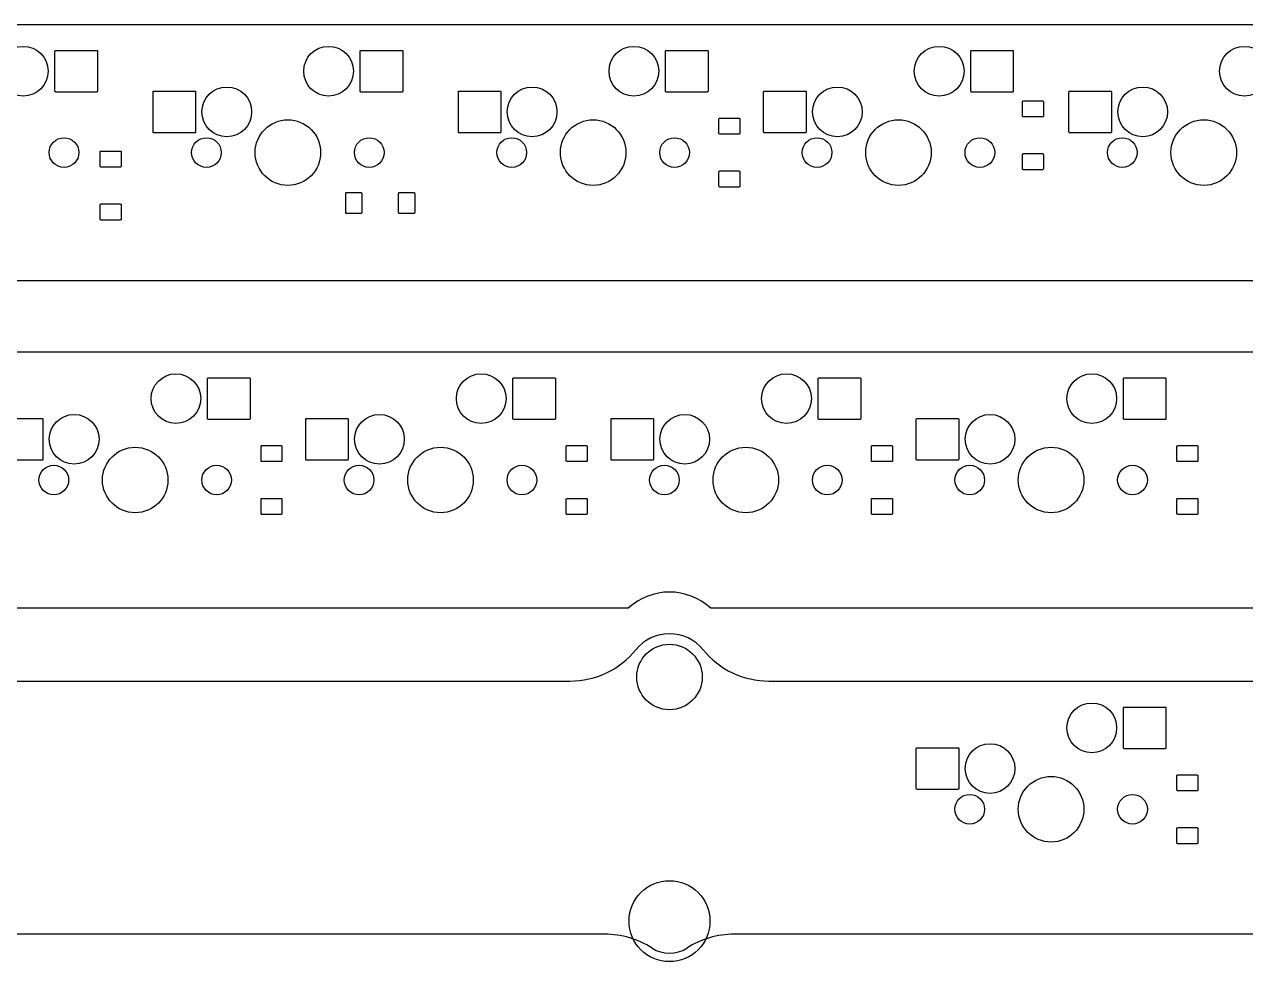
# Model space of a CAD drawing. Extents: x -27 to 356, y -111 to 35.
# Drawn here: x 150.2 to 226.4, y -110.7 to -52.2 of the extents above; entities that cross this region are included whole.
import ezdxf

# ---------------------------------------------------------------- set-up
doc = ezdxf.new("R2010")
doc.units = 0
doc.layers.add('BLACK', color=7, linetype='CONTINUOUS')

msp = doc.modelspace()

# ---------------------------------------------------------------- linework, layer by layer
at = {"layer": 'BLACK', "linetype": 'CONTINUOUS'}
for p, q in [((-21.025, -52.1983), (238.81, -52.1983)), ((-21.025, -52.1983), (238.81, -52.1983)), ((152.153, -53.8683), (152.157, -53.8488)), ((152.153, -56.3683), (152.153, -53.8683)), ((152.157, -53.8488), (152.168, -53.8322)), ((152.168, -53.8322), (152.185, -53.8212)), ((152.185, -53.8212), (152.204, -53.8173)), ((152.204, -53.8173), (154.754, -53.8173)), ((154.754, -53.8173), (154.774, -53.8212)), ((154.774, -53.8212), (154.791, -53.8322)), ((154.791, -53.8322), (154.802, -53.8488)), ((154.802, -53.8488), (154.805, -53.8683)), ((154.805, -53.8683), (154.805, -56.3683)), ((171.203, -53.8683), (171.207, -53.8488)), ((171.203, -56.3683), (171.203, -53.8683)), ((171.207, -53.8488), (171.218, -53.8322)), ((171.218, -53.8322), (171.235, -53.8212)), ((171.235, -53.8212), (171.254, -53.8173)), ((171.254, -53.8173), (173.804, -53.8173)), ((173.804, -53.8173), (173.824, -53.8212)), ((173.824, -53.8212), (173.841, -53.8322)), ((173.841, -53.8322), (173.852, -53.8488)), ((173.852, -53.8488), (173.855, -53.8683)), ((173.855, -53.8683), (173.855, -56.3683)), ((190.254, -53.8683), (190.257, -53.8488)), ((190.254, -56.3683), (190.254, -53.8683)), ((190.257, -53.8488), (190.268, -53.8322)), ((190.268, -53.8322), (190.285, -53.8212)), ((190.285, -53.8212), (190.304, -53.8173)), ((190.304, -53.8173), (192.855, -53.8173)), ((192.855, -53.8173), (192.874, -53.8212)), ((192.874, -53.8212), (192.891, -53.8322)), ((192.891, -53.8322), (192.902, -53.8488)), ((192.902, -53.8488), (192.905, -53.8683)), ((192.905, -53.8683), (192.905, -56.3683)), ((209.303, -53.8683), (209.307, -53.8488)), ((209.303, -56.3683), (209.303, -53.8683)), ((209.307, -53.8488), (209.318, -53.8322)), ((209.318, -53.8322), (209.335, -53.8212)), ((209.335, -53.8212), (209.355, -53.8173)), ((209.355, -53.8173), (211.904, -53.8173)), ((211.904, -53.8173), (211.924, -53.8212)), ((211.924, -53.8212), (211.941, -53.8322)), ((211.941, -53.8322), (211.952, -53.8488)), ((211.952, -53.8488), (211.956, -53.8683)), ((211.956, -53.8683), (211.956, -56.3683)), ((152.157, -56.3878), (152.153, -56.3683)), ((152.168, -56.4044), (152.157, -56.3878)), ((154.802, -56.3878), (154.791, -56.4044)), ((154.805, -56.3683), (154.802, -56.3878)), ((158.28, -56.3888), (158.291, -56.3722)), ((158.291, -56.3722), (158.308, -56.3612)), ((158.308, -56.3612), (158.327, -56.3573)), ((158.327, -56.3573), (160.877, -56.3573)), ((160.877, -56.3573), (160.897, -56.3612)), ((160.897, -56.3612), (160.914, -56.3722)), ((160.914, -56.3722), (160.925, -56.3888)), ((171.207, -56.3878), (171.203, -56.3683)), ((171.218, -56.4044), (171.207, -56.3878)), ((173.852, -56.3878), (173.841, -56.4044)), ((173.855, -56.3683), (173.852, -56.3878)), ((177.33, -56.3888), (177.341, -56.3722)), ((177.341, -56.3722), (177.358, -56.3612)), ((177.358, -56.3612), (177.377, -56.3573)), ((177.377, -56.3573), (179.927, -56.3573)), ((179.927, -56.3573), (179.947, -56.3612)), ((179.947, -56.3612), (179.964, -56.3722)), ((179.964, -56.3722), (179.975, -56.3888)), ((190.257, -56.3878), (190.254, -56.3683)), ((190.268, -56.4044), (190.257, -56.3878)), ((192.902, -56.3878), (192.891, -56.4044)), ((192.905, -56.3683), (192.902, -56.3878)), ((196.38, -56.3888), (196.391, -56.3722)), ((196.391, -56.3722), (196.408, -56.3612)), ((196.408, -56.3612), (196.427, -56.3573)), ((196.427, -56.3573), (198.977, -56.3573)), ((198.977, -56.3573), (198.997, -56.3612)), ((198.997, -56.3612), (199.014, -56.3722)), ((199.014, -56.3722), (199.025, -56.3888)), ((209.307, -56.3878), (209.303, -56.3683)), ((209.318, -56.4044), (209.307, -56.3878)), ((211.952, -56.3878), (211.941, -56.4044)), ((211.956, -56.3683), (211.952, -56.3878)), ((215.43, -56.3888), (215.441, -56.3722)), ((215.441, -56.3722), (215.458, -56.3612)), ((215.458, -56.3612), (215.477, -56.3573)), ((215.477, -56.3573), (218.028, -56.3573)), ((218.028, -56.3573), (218.047, -56.3612)), ((218.047, -56.3612), (218.064, -56.3722)), ((218.064, -56.3722), (218.075, -56.3888)), ((152.185, -56.4154), (152.168, -56.4044)), ((152.204, -56.4193), (152.185, -56.4154)), ((154.754, -56.4193), (152.204, -56.4193)), ((154.774, -56.4154), (154.754, -56.4193)), ((154.791, -56.4044), (154.774, -56.4154)), ((158.276, -56.4083), (158.28, -56.3888)), ((158.276, -58.9083), (158.276, -56.4083)), ((160.925, -56.3888), (160.928, -56.4083)), ((160.928, -56.4083), (160.928, -58.9083)), ((171.235, -56.4154), (171.218, -56.4044)), ((171.254, -56.4193), (171.235, -56.4154)), ((173.804, -56.4193), (171.254, -56.4193)), ((173.824, -56.4154), (173.804, -56.4193)), ((173.841, -56.4044), (173.824, -56.4154)), ((177.326, -56.4083), (177.33, -56.3888)), ((177.326, -58.9083), (177.326, -56.4083)), ((179.975, -56.3888), (179.978, -56.4083)), ((179.978, -56.4083), (179.978, -58.9083)), ((190.285, -56.4154), (190.268, -56.4044)), ((190.304, -56.4193), (190.285, -56.4154)), ((192.855, -56.4193), (190.304, -56.4193)), ((192.874, -56.4154), (192.855, -56.4193)), ((192.891, -56.4044), (192.874, -56.4154)), ((196.376, -56.4083), (196.38, -56.3888)), ((196.376, -58.9083), (196.376, -56.4083)), ((199.025, -56.3888), (199.028, -56.4083)), ((199.028, -56.4083), (199.028, -58.9083)), ((209.335, -56.4154), (209.318, -56.4044)), ((209.355, -56.4193), (209.335, -56.4154)), ((211.904, -56.4193), (209.355, -56.4193)), ((211.924, -56.4154), (211.904, -56.4193)), ((211.941, -56.4044), (211.924, -56.4154)), ((212.529, -57.0158), (212.533, -56.9963)), ((212.529, -57.9158), (212.529, -57.0158)), ((212.533, -56.9963), (212.544, -56.9797)), ((212.544, -56.9797), (212.56, -56.9687)), ((212.56, -56.9687), (212.58, -56.9648)), ((212.58, -56.9648), (213.78, -56.9648)), ((213.78, -56.9648), (213.8, -56.9687)), ((213.8, -56.9687), (213.816, -56.9797)), ((213.816, -56.9797), (213.827, -56.9963)), ((213.827, -56.9963), (213.831, -57.0158)), ((213.831, -57.0158), (213.831, -57.9158)), ((215.427, -56.4083), (215.43, -56.3888)), ((215.427, -58.9083), (215.427, -56.4083)), ((218.075, -56.3888), (218.078, -56.4083)), ((218.078, -56.4083), (218.078, -58.9083)), ((193.587, -58.0983), (193.59, -58.0788)), ((193.587, -58.9983), (193.587, -58.0983)), ((193.59, -58.0788), (193.601, -58.0622)), ((193.601, -58.0622), (193.618, -58.0512)), ((193.618, -58.0512), (193.637, -58.0473)), ((193.637, -58.0473), (194.837, -58.0473)), ((194.837, -58.0473), (194.857, -58.0512)), ((194.857, -58.0512), (194.874, -58.0622)), ((194.874, -58.0622), (194.885, -58.0788)), ((194.885, -58.0788), (194.888, -58.0983)), ((194.888, -58.0983), (194.888, -58.9983)), ((212.533, -57.9353), (212.529, -57.9158)), ((212.544, -57.9519), (212.533, -57.9353)), ((212.56, -57.9629), (212.544, -57.9519)), ((212.58, -57.9668), (212.56, -57.9629)), ((213.78, -57.9668), (212.58, -57.9668)), ((213.8, -57.9629), (213.78, -57.9668)), ((213.816, -57.9519), (213.8, -57.9629)), ((213.827, -57.9353), (213.816, -57.9519)), ((213.831, -57.9158), (213.827, -57.9353)), ((158.28, -58.9278), (158.276, -58.9083)), ((158.291, -58.9444), (158.28, -58.9278)), ((158.308, -58.9554), (158.291, -58.9444)), ((158.327, -58.9593), (158.308, -58.9554)), ((160.877, -58.9593), (158.327, -58.9593)), ((160.897, -58.9554), (160.877, -58.9593)), ((160.914, -58.9444), (160.897, -58.9554)), ((160.925, -58.9278), (160.914, -58.9444)), ((160.928, -58.9083), (160.925, -58.9278)), ((177.33, -58.9278), (177.326, -58.9083)), ((177.341, -58.9444), (177.33, -58.9278)), ((177.358, -58.9554), (177.341, -58.9444)), ((177.377, -58.9593), (177.358, -58.9554)), ((179.927, -58.9593), (177.377, -58.9593)), ((179.947, -58.9554), (179.927, -58.9593)), ((179.964, -58.9444), (179.947, -58.9554)), ((179.975, -58.9278), (179.964, -58.9444)), ((179.978, -58.9083), (179.975, -58.9278)), ((193.59, -59.0178), (193.587, -58.9983)), ((193.601, -59.0344), (193.59, -59.0178)), ((193.618, -59.0454), (193.601, -59.0344)), ((193.637, -59.0493), (193.618, -59.0454)), ((194.837, -59.0493), (193.637, -59.0493)), ((194.857, -59.0454), (194.837, -59.0493)), ((194.874, -59.0344), (194.857, -59.0454)), ((194.885, -59.0178), (194.874, -59.0344)), ((194.888, -58.9983), (194.885, -59.0178)), ((196.38, -58.9278), (196.376, -58.9083)), ((196.391, -58.9444), (196.38, -58.9278)), ((196.408, -58.9554), (196.391, -58.9444)), ((196.427, -58.9593), (196.408, -58.9554)), ((198.977, -58.9593), (196.427, -58.9593)), ((198.997, -58.9554), (198.977, -58.9593)), ((199.014, -58.9444), (198.997, -58.9554)), ((199.025, -58.9278), (199.014, -58.9444)), ((199.028, -58.9083), (199.025, -58.9278)), ((215.43, -58.9278), (215.427, -58.9083)), ((215.441, -58.9444), (215.43, -58.9278)), ((215.458, -58.9554), (215.441, -58.9444)), ((215.477, -58.9593), (215.458, -58.9554)), ((218.028, -58.9593), (215.477, -58.9593)), ((218.047, -58.9554), (218.028, -58.9593)), ((218.064, -58.9444), (218.047, -58.9554)), ((218.075, -58.9278), (218.064, -58.9444)), ((218.078, -58.9083), (218.075, -58.9278)), ((154.979, -60.1558), (154.983, -60.1363)), ((154.979, -61.0558), (154.979, -60.1558)), ((154.983, -60.1363), (154.994, -60.1197)), ((154.994, -60.1197), (155.01, -60.1087)), ((155.01, -60.1087), (155.03, -60.1048)), ((155.03, -60.1048), (156.23, -60.1048)), ((156.23, -60.1048), (156.25, -60.1087)), ((156.25, -60.1087), (156.266, -60.1197)), ((156.266, -60.1197), (156.277, -60.1363)), ((156.277, -60.1363), (156.281, -60.1558)), ((156.281, -60.1558), (156.281, -61.0558)), ((212.529, -60.3158), (212.533, -60.2963)), ((212.529, -61.2158), (212.529, -60.3158)), ((212.533, -60.2963), (212.544, -60.2797)), ((212.544, -60.2797), (212.56, -60.2687)), ((212.56, -60.2687), (212.58, -60.2648)), ((212.58, -60.2648), (213.78, -60.2648)), ((213.78, -60.2648), (213.8, -60.2687)), ((213.8, -60.2687), (213.816, -60.2797)), ((213.816, -60.2797), (213.827, -60.2963)), ((213.827, -60.2963), (213.831, -60.3158)), ((213.831, -60.3158), (213.831, -61.2158)), ((154.983, -61.0753), (154.979, -61.0558)), ((154.994, -61.0919), (154.983, -61.0753)), ((155.01, -61.1029), (154.994, -61.0919)), ((155.03, -61.1068), (155.01, -61.1029)), ((156.23, -61.1068), (155.03, -61.1068)), ((156.25, -61.1029), (156.23, -61.1068)), ((156.266, -61.0919), (156.25, -61.1029)), ((156.277, -61.0753), (156.266, -61.0919)), ((156.281, -61.0558), (156.277, -61.0753)), ((193.587, -61.3983), (193.59, -61.3788)), ((193.587, -62.2983), (193.587, -61.3983)), ((193.59, -61.3788), (193.601, -61.3622)), ((193.601, -61.3622), (193.618, -61.3512)), ((193.618, -61.3512), (193.637, -61.3473)), ((193.637, -61.3473), (194.837, -61.3473)), ((194.837, -61.3473), (194.857, -61.3512)), ((194.857, -61.3512), (194.874, -61.3622)), ((194.874, -61.3622), (194.885, -61.3788)), ((194.885, -61.3788), (194.888, -61.3983)), ((194.888, -61.3983), (194.888, -62.2983)), ((212.533, -61.2353), (212.529, -61.2158)), ((212.544, -61.2519), (212.533, -61.2353)), ((212.56, -61.2629), (212.544, -61.2519)), ((212.58, -61.2668), (212.56, -61.2629)), ((213.78, -61.2668), (212.58, -61.2668)), ((213.8, -61.2629), (213.78, -61.2668)), ((213.816, -61.2519), (213.8, -61.2629)), ((213.827, -61.2353), (213.816, -61.2519)), ((213.831, -61.2158), (213.827, -61.2353)), ((193.59, -62.3178), (193.587, -62.2983)), ((193.601, -62.3344), (193.59, -62.3178)), ((193.618, -62.3454), (193.601, -62.3344)), ((193.637, -62.3493), (193.618, -62.3454)), ((194.837, -62.3493), (193.637, -62.3493)), ((194.857, -62.3454), (194.837, -62.3493)), ((194.874, -62.3344), (194.857, -62.3454)), ((194.885, -62.3178), (194.874, -62.3344)), ((194.888, -62.2983), (194.885, -62.3178)), ((170.299, -62.7458), (170.303, -62.7263)), ((170.299, -63.9458), (170.299, -62.7458)), ((170.303, -62.7263), (170.314, -62.7097)), ((170.314, -62.7097), (170.33, -62.6987)), ((170.33, -62.6987), (170.35, -62.6948)), ((170.35, -62.6948), (171.25, -62.6948)), ((171.25, -62.6948), (171.27, -62.6987)), ((171.27, -62.6987), (171.286, -62.7097)), ((171.286, -62.7097), (171.297, -62.7263)), ((171.297, -62.7263), (171.301, -62.7458)), ((171.301, -62.7458), (171.301, -63.9458)), ((173.599, -62.7458), (173.603, -62.7263)), ((173.599, -63.9458), (173.599, -62.7458)), ((173.603, -62.7263), (173.614, -62.7097)), ((173.614, -62.7097), (173.63, -62.6987)), ((173.63, -62.6987), (173.65, -62.6948)), ((173.65, -62.6948), (174.55, -62.6948)), ((174.55, -62.6948), (174.57, -62.6987)), ((174.57, -62.6987), (174.586, -62.7097)), ((174.586, -62.7097), (174.597, -62.7263)), ((174.597, -62.7263), (174.601, -62.7458)), ((174.601, -62.7458), (174.601, -63.9458)), ((154.979, -63.4558), (154.983, -63.4363)), ((154.979, -64.3558), (154.979, -63.4558)), ((154.983, -63.4363), (154.994, -63.4197)), ((154.994, -63.4197), (155.01, -63.4087)), ((155.01, -63.4087), (155.03, -63.4048)), ((155.03, -63.4048), (156.23, -63.4048)), ((156.23, -63.4048), (156.25, -63.4087)), ((156.25, -63.4087), (156.266, -63.4197)), ((156.266, -63.4197), (156.277, -63.4363)), ((156.277, -63.4363), (156.281, -63.4558)), ((156.281, -63.4558), (156.281, -64.3558)), ((170.303, -63.9653), (170.299, -63.9458)), ((170.314, -63.9819), (170.303, -63.9653)), ((170.33, -63.9929), (170.314, -63.9819)), ((170.35, -63.9968), (170.33, -63.9929)), ((171.25, -63.9968), (170.35, -63.9968)), ((171.27, -63.9929), (171.25, -63.9968)), ((171.286, -63.9819), (171.27, -63.9929)), ((171.297, -63.9653), (171.286, -63.9819)), ((171.301, -63.9458), (171.297, -63.9653)), ((173.603, -63.9653), (173.599, -63.9458)), ((173.614, -63.9819), (173.603, -63.9653)), ((173.63, -63.9929), (173.614, -63.9819)), ((173.65, -63.9968), (173.63, -63.9929)), ((174.55, -63.9968), (173.65, -63.9968)), ((174.57, -63.9929), (174.55, -63.9968)), ((174.586, -63.9819), (174.57, -63.9929)), ((174.597, -63.9653), (174.586, -63.9819)), ((174.601, -63.9458), (174.597, -63.9653)), ((154.983, -64.3753), (154.979, -64.3558)), ((154.994, -64.3919), (154.983, -64.3753)), ((155.01, -64.4029), (154.994, -64.3919)), ((155.03, -64.4068), (155.01, -64.4029)), ((156.23, -64.4068), (155.03, -64.4068)), ((156.25, -64.4029), (156.23, -64.4068)), ((156.266, -64.3919), (156.25, -64.4029)), ((156.277, -64.3753), (156.266, -64.3919)), ((156.281, -64.3558), (156.277, -64.3753)), ((236.647, -68.1983), (-21.025, -68.1983)), ((236.647, -68.1983), (-21.025, -68.1983)), ((27.9288, -72.6353), (234.047, -72.6353)), ((27.9288, -72.6353), (234.047, -72.6353)), ((161.678, -74.3053), (161.682, -74.2858)), ((161.678, -76.8053), (161.678, -74.3053)), ((161.682, -74.2858), (161.693, -74.2692)), ((161.693, -74.2692), (161.71, -74.2582)), ((161.71, -74.2582), (161.73, -74.2543)), ((161.73, -74.2543), (164.279, -74.2543)), ((164.279, -74.2543), (164.299, -74.2582)), ((164.299, -74.2582), (164.316, -74.2692)), ((164.316, -74.2692), (164.327, -74.2858)), ((164.327, -74.2858), (164.331, -74.3053)), ((164.331, -74.3053), (164.331, -76.8053)), ((180.728, -74.3053), (180.732, -74.2858)), ((180.728, -76.8053), (180.728, -74.3053)), ((180.732, -74.2858), (180.743, -74.2692)), ((180.743, -74.2692), (180.76, -74.2582)), ((180.76, -74.2582), (180.779, -74.2543)), ((180.779, -74.2543), (183.329, -74.2543)), ((183.329, -74.2543), (183.349, -74.2582)), ((183.349, -74.2582), (183.366, -74.2692)), ((183.366, -74.2692), (183.377, -74.2858)), ((183.377, -74.2858), (183.38, -74.3053)), ((183.38, -74.3053), (183.38, -76.8053)), ((199.778, -74.3053), (199.782, -74.2858)), ((199.778, -76.8053), (199.778, -74.3053)), ((199.782, -74.2858), (199.793, -74.2692)), ((199.793, -74.2692), (199.81, -74.2582)), ((199.81, -74.2582), (199.829, -74.2543)), ((199.829, -74.2543), (202.379, -74.2543)), ((202.379, -74.2543), (202.399, -74.2582)), ((202.399, -74.2582), (202.416, -74.2692)), ((202.416, -74.2692), (202.427, -74.2858)), ((202.427, -74.2858), (202.43, -74.3053)), ((202.43, -74.3053), (202.43, -76.8053)), ((218.828, -74.3053), (218.832, -74.2858)), ((218.828, -76.8053), (218.828, -74.3053)), ((218.832, -74.2858), (218.843, -74.2692)), ((218.843, -74.2692), (218.86, -74.2582)), ((218.86, -74.2582), (218.879, -74.2543)), ((218.879, -74.2543), (221.429, -74.2543)), ((221.429, -74.2543), (221.449, -74.2582)), ((221.449, -74.2582), (221.466, -74.2692)), ((221.466, -74.2692), (221.477, -74.2858)), ((221.477, -74.2858), (221.48, -74.3053)), ((221.48, -74.3053), (221.48, -76.8053)), ((148.802, -76.7943), (151.352, -76.7943)), ((151.352, -76.7943), (151.372, -76.7982)), ((151.372, -76.7982), (151.389, -76.8092)), ((151.389, -76.8092), (151.4, -76.8258)), ((151.4, -76.8258), (151.403, -76.8453)), ((151.403, -76.8453), (151.403, -79.3453)), ((161.682, -76.8248), (161.678, -76.8053)), ((161.693, -76.8414), (161.682, -76.8248)), ((161.71, -76.8524), (161.693, -76.8414)), ((161.73, -76.8563), (161.71, -76.8524)), ((164.279, -76.8563), (161.73, -76.8563)), ((164.299, -76.8524), (164.279, -76.8563)), ((164.316, -76.8414), (164.299, -76.8524)), ((164.327, -76.8248), (164.316, -76.8414)), ((164.331, -76.8053), (164.327, -76.8248)), ((167.802, -76.8453), (167.805, -76.8258)), ((167.802, -79.3453), (167.802, -76.8453)), ((167.805, -76.8258), (167.816, -76.8092)), ((167.816, -76.8092), (167.833, -76.7982)), ((167.833, -76.7982), (167.852, -76.7943)), ((167.852, -76.7943), (170.403, -76.7943)), ((170.403, -76.7943), (170.422, -76.7982)), ((170.422, -76.7982), (170.439, -76.8092)), ((170.439, -76.8092), (170.45, -76.8258)), ((170.45, -76.8258), (170.453, -76.8453)), ((170.453, -76.8453), (170.453, -79.3453)), ((180.732, -76.8248), (180.728, -76.8053)), ((180.743, -76.8414), (180.732, -76.8248)), ((180.76, -76.8524), (180.743, -76.8414)), ((180.779, -76.8563), (180.76, -76.8524)), ((183.329, -76.8563), (180.779, -76.8563)), ((183.349, -76.8524), (183.329, -76.8563)), ((183.366, -76.8414), (183.349, -76.8524)), ((183.377, -76.8248), (183.366, -76.8414)), ((183.38, -76.8053), (183.377, -76.8248)), ((186.851, -76.8453), (186.855, -76.8258)), ((186.851, -79.3453), (186.851, -76.8453)), ((186.855, -76.8258), (186.866, -76.8092)), ((186.866, -76.8092), (186.883, -76.7982)), ((186.883, -76.7982), (186.903, -76.7943)), ((186.903, -76.7943), (189.452, -76.7943)), ((189.452, -76.7943), (189.472, -76.7982)), ((189.472, -76.7982), (189.489, -76.8092)), ((189.489, -76.8092), (189.5, -76.8258)), ((189.5, -76.8258), (189.504, -76.8453)), ((189.504, -76.8453), (189.504, -79.3453)), ((199.782, -76.8248), (199.778, -76.8053)), ((199.793, -76.8414), (199.782, -76.8248)), ((199.81, -76.8524), (199.793, -76.8414)), ((199.829, -76.8563), (199.81, -76.8524)), ((202.379, -76.8563), (199.829, -76.8563)), ((202.399, -76.8524), (202.379, -76.8563)), ((202.416, -76.8414), (202.399, -76.8524)), ((202.427, -76.8248), (202.416, -76.8414)), ((202.43, -76.8053), (202.427, -76.8248)), ((205.901, -76.8453), (205.905, -76.8258)), ((205.901, -79.3453), (205.901, -76.8453)), ((205.905, -76.8258), (205.916, -76.8092)), ((205.916, -76.8092), (205.933, -76.7982)), ((205.933, -76.7982), (205.952, -76.7943)), ((205.952, -76.7943), (208.502, -76.7943)), ((208.502, -76.7943), (208.522, -76.7982)), ((208.522, -76.7982), (208.539, -76.8092)), ((208.539, -76.8092), (208.55, -76.8258)), ((208.55, -76.8258), (208.553, -76.8453)), ((208.553, -76.8453), (208.553, -79.3453)), ((218.832, -76.8248), (218.828, -76.8053)), ((218.843, -76.8414), (218.832, -76.8248)), ((218.86, -76.8524), (218.843, -76.8414)), ((218.879, -76.8563), (218.86, -76.8524)), ((221.429, -76.8563), (218.879, -76.8563)), ((221.449, -76.8524), (221.429, -76.8563)), ((221.466, -76.8414), (221.449, -76.8524)), ((221.477, -76.8248), (221.466, -76.8414)), ((221.48, -76.8053), (221.477, -76.8248)), ((165.043, -78.4882), (165.062, -78.4843)), ((165.062, -78.4843), (166.262, -78.4843)), ((166.262, -78.4843), (166.282, -78.4882)), ((184.093, -78.4882), (184.112, -78.4843)), ((184.112, -78.4843), (185.312, -78.4843)), ((185.312, -78.4843), (185.332, -78.4882)), ((203.143, -78.4882), (203.162, -78.4843)), ((203.162, -78.4843), (204.362, -78.4843)), ((204.362, -78.4843), (204.382, -78.4882)), ((222.193, -78.4882), (222.212, -78.4843)), ((222.212, -78.4843), (223.412, -78.4843)), ((223.412, -78.4843), (223.432, -78.4882)), ((165.011, -78.5353), (165.015, -78.5158)), ((165.011, -79.4353), (165.011, -78.5353)), ((165.015, -78.5158), (165.026, -78.4992)), ((165.026, -78.4992), (165.043, -78.4882)), ((166.282, -78.4882), (166.299, -78.4992)), ((166.299, -78.4992), (166.31, -78.5158)), ((166.31, -78.5158), (166.314, -78.5353)), ((166.314, -78.5353), (166.314, -79.4353)), ((184.061, -78.5353), (184.065, -78.5158)), ((184.061, -79.4353), (184.061, -78.5353)), ((184.065, -78.5158), (184.076, -78.4992)), ((184.076, -78.4992), (184.093, -78.4882)), ((185.332, -78.4882), (185.349, -78.4992)), ((185.349, -78.4992), (185.36, -78.5158)), ((185.36, -78.5158), (185.363, -78.5353)), ((185.363, -78.5353), (185.363, -79.4353)), ((203.111, -78.5353), (203.115, -78.5158)), ((203.111, -79.4353), (203.111, -78.5353)), ((203.115, -78.5158), (203.126, -78.4992)), ((203.126, -78.4992), (203.143, -78.4882)), ((204.382, -78.4882), (204.399, -78.4992)), ((204.399, -78.4992), (204.41, -78.5158)), ((204.41, -78.5158), (204.413, -78.5353)), ((204.413, -78.5353), (204.413, -79.4353)), ((222.161, -78.5353), (222.165, -78.5158)), ((222.161, -79.4353), (222.161, -78.5353)), ((222.165, -78.5158), (222.176, -78.4992)), ((222.176, -78.4992), (222.193, -78.4882)), ((223.432, -78.4882), (223.449, -78.4992)), ((223.449, -78.4992), (223.46, -78.5158)), ((223.46, -78.5158), (223.463, -78.5353)), ((223.463, -78.5353), (223.463, -79.4353)), ((151.352, -79.3963), (148.802, -79.3963)), ((151.372, -79.3924), (151.352, -79.3963)), ((151.389, -79.3814), (151.372, -79.3924)), ((151.4, -79.3648), (151.389, -79.3814)), ((151.403, -79.3453), (151.4, -79.3648)), ((165.015, -79.4548), (165.011, -79.4353)), ((165.026, -79.4714), (165.015, -79.4548)), ((165.043, -79.4824), (165.026, -79.4714)), ((165.062, -79.4863), (165.043, -79.4824)), ((166.262, -79.4863), (165.062, -79.4863)), ((166.282, -79.4824), (166.262, -79.4863)), ((166.299, -79.4714), (166.282, -79.4824)), ((166.31, -79.4548), (166.299, -79.4714)), ((166.314, -79.4353), (166.31, -79.4548)), ((167.805, -79.3648), (167.802, -79.3453)), ((167.816, -79.3814), (167.805, -79.3648)), ((167.833, -79.3924), (167.816, -79.3814)), ((167.852, -79.3963), (167.833, -79.3924)), ((170.403, -79.3963), (167.852, -79.3963)), ((170.422, -79.3924), (170.403, -79.3963)), ((170.439, -79.3814), (170.422, -79.3924)), ((170.45, -79.3648), (170.439, -79.3814)), ((170.453, -79.3453), (170.45, -79.3648)), ((184.065, -79.4548), (184.061, -79.4353)), ((184.076, -79.4714), (184.065, -79.4548)), ((184.093, -79.4824), (184.076, -79.4714)), ((184.112, -79.4863), (184.093, -79.4824)), ((185.312, -79.4863), (184.112, -79.4863)), ((185.332, -79.4824), (185.312, -79.4863)), ((185.349, -79.4714), (185.332, -79.4824)), ((185.36, -79.4548), (185.349, -79.4714)), ((185.363, -79.4353), (185.36, -79.4548)), ((186.855, -79.3648), (186.851, -79.3453)), ((186.866, -79.3814), (186.855, -79.3648)), ((186.883, -79.3924), (186.866, -79.3814)), ((186.903, -79.3963), (186.883, -79.3924)), ((189.452, -79.3963), (186.903, -79.3963)), ((189.472, -79.3924), (189.452, -79.3963)), ((189.489, -79.3814), (189.472, -79.3924)), ((189.5, -79.3648), (189.489, -79.3814)), ((189.504, -79.3453), (189.5, -79.3648)), ((203.115, -79.4548), (203.111, -79.4353)), ((203.126, -79.4714), (203.115, -79.4548)), ((203.143, -79.4824), (203.126, -79.4714)), ((203.162, -79.4863), (203.143, -79.4824)), ((204.362, -79.4863), (203.162, -79.4863)), ((204.382, -79.4824), (204.362, -79.4863)), ((204.399, -79.4714), (204.382, -79.4824)), ((204.41, -79.4548), (204.399, -79.4714)), ((204.413, -79.4353), (204.41, -79.4548)), ((205.905, -79.3648), (205.901, -79.3453)), ((205.916, -79.3814), (205.905, -79.3648)), ((205.933, -79.3924), (205.916, -79.3814)), ((205.952, -79.3963), (205.933, -79.3924)), ((208.502, -79.3963), (205.952, -79.3963)), ((208.522, -79.3924), (208.502, -79.3963)), ((208.539, -79.3814), (208.522, -79.3924)), ((208.55, -79.3648), (208.539, -79.3814)), ((208.553, -79.3453), (208.55, -79.3648)), ((222.165, -79.4548), (222.161, -79.4353)), ((222.176, -79.4714), (222.165, -79.4548)), ((222.193, -79.4824), (222.176, -79.4714)), ((222.212, -79.4863), (222.193, -79.4824)), ((223.412, -79.4863), (222.212, -79.4863)), ((223.432, -79.4824), (223.412, -79.4863)), ((223.449, -79.4714), (223.432, -79.4824)), ((223.46, -79.4548), (223.449, -79.4714)), ((223.463, -79.4353), (223.46, -79.4548)), ((165.011, -81.8353), (165.015, -81.8158)), ((165.011, -82.7353), (165.011, -81.8353)), ((165.015, -81.8158), (165.026, -81.7992)), ((165.026, -81.7992), (165.043, -81.7882)), ((165.043, -81.7882), (165.062, -81.7843)), ((165.062, -81.7843), (166.262, -81.7843)), ((166.262, -81.7843), (166.282, -81.7882)), ((166.282, -81.7882), (166.299, -81.7992)), ((166.299, -81.7992), (166.31, -81.8158)), ((166.31, -81.8158), (166.314, -81.8353)), ((166.314, -81.8353), (166.314, -82.7353)), ((184.061, -81.8353), (184.065, -81.8158)), ((184.061, -82.7353), (184.061, -81.8353)), ((184.065, -81.8158), (184.076, -81.7992)), ((184.076, -81.7992), (184.093, -81.7882)), ((184.093, -81.7882), (184.112, -81.7843)), ((184.112, -81.7843), (185.312, -81.7843)), ((185.312, -81.7843), (185.332, -81.7882)), ((185.332, -81.7882), (185.349, -81.7992)), ((185.349, -81.7992), (185.36, -81.8158)), ((185.36, -81.8158), (185.363, -81.8353)), ((185.363, -81.8353), (185.363, -82.7353)), ((203.111, -81.8353), (203.115, -81.8158)), ((203.111, -82.7353), (203.111, -81.8353)), ((203.115, -81.8158), (203.126, -81.7992)), ((203.126, -81.7992), (203.143, -81.7882)), ((203.143, -81.7882), (203.162, -81.7843)), ((203.162, -81.7843), (204.362, -81.7843)), ((204.362, -81.7843), (204.382, -81.7882)), ((204.382, -81.7882), (204.399, -81.7992)), ((204.399, -81.7992), (204.41, -81.8158)), ((204.41, -81.8158), (204.413, -81.8353)), ((204.413, -81.8353), (204.413, -82.7353)), ((222.161, -81.8353), (222.165, -81.8158)), ((222.161, -82.7353), (222.161, -81.8353)), ((222.165, -81.8158), (222.176, -81.7992)), ((222.176, -81.7992), (222.193, -81.7882)), ((222.193, -81.7882), (222.212, -81.7843)), ((222.212, -81.7843), (223.412, -81.7843)), ((223.412, -81.7843), (223.432, -81.7882)), ((223.432, -81.7882), (223.449, -81.7992)), ((223.449, -81.7992), (223.46, -81.8158)), ((223.46, -81.8158), (223.463, -81.8353)), ((223.463, -81.8353), (223.463, -82.7353)), ((165.015, -82.7548), (165.011, -82.7353)), ((165.026, -82.7714), (165.015, -82.7548)), ((165.043, -82.7824), (165.026, -82.7714)), ((165.062, -82.7863), (165.043, -82.7824)), ((166.262, -82.7863), (165.062, -82.7863)), ((166.282, -82.7824), (166.262, -82.7863)), ((166.299, -82.7714), (166.282, -82.7824)), ((166.31, -82.7548), (166.299, -82.7714)), ((166.314, -82.7353), (166.31, -82.7548)), ((184.065, -82.7548), (184.061, -82.7353)), ((184.076, -82.7714), (184.065, -82.7548)), ((184.093, -82.7824), (184.076, -82.7714)), ((184.112, -82.7863), (184.093, -82.7824)), ((185.312, -82.7863), (184.112, -82.7863)), ((185.332, -82.7824), (185.312, -82.7863)), ((185.349, -82.7714), (185.332, -82.7824)), ((185.36, -82.7548), (185.349, -82.7714)), ((185.363, -82.7353), (185.36, -82.7548)), ((203.115, -82.7548), (203.111, -82.7353)), ((203.126, -82.7714), (203.115, -82.7548)), ((203.143, -82.7824), (203.126, -82.7714)), ((203.162, -82.7863), (203.143, -82.7824)), ((204.362, -82.7863), (203.162, -82.7863)), ((204.382, -82.7824), (204.362, -82.7863)), ((204.399, -82.7714), (204.382, -82.7824)), ((204.41, -82.7548), (204.399, -82.7714)), ((204.413, -82.7353), (204.41, -82.7548)), ((222.165, -82.7548), (222.161, -82.7353)), ((222.176, -82.7714), (222.165, -82.7548)), ((222.193, -82.7824), (222.176, -82.7714)), ((222.212, -82.7863), (222.193, -82.7824)), ((223.412, -82.7863), (222.212, -82.7863)), ((223.432, -82.7824), (223.412, -82.7863)), ((223.449, -82.7714), (223.432, -82.7824)), ((223.46, -82.7548), (223.449, -82.7714)), ((223.463, -82.7353), (223.46, -82.7548)), ((187.926, -88.6353), (78.7745, -88.6353)), ((187.926, -88.6353), (78.7745, -88.6353)), ((231.885, -88.6353), (193.074, -88.6353)), ((231.885, -88.6353), (193.074, -88.6353)), ((82.4087, -93.1853), (184.291, -93.1853)), ((82.4087, -93.1853), (184.291, -93.1853)), ((196.709, -93.1853), (235.519, -93.1853)), ((196.709, -93.1853), (235.519, -93.1853)), ((218.828, -94.8553), (218.832, -94.8358)), ((218.828, -97.3553), (218.828, -94.8553)), ((218.832, -94.8358), (218.843, -94.8192)), ((218.843, -94.8192), (218.86, -94.8082)), ((218.86, -94.8082), (218.879, -94.8043)), ((218.879, -94.8043), (221.429, -94.8043)), ((221.429, -94.8043), (221.449, -94.8082)), ((221.449, -94.8082), (221.466, -94.8192)), ((221.466, -94.8192), (221.477, -94.8358)), ((221.477, -94.8358), (221.48, -94.8553)), ((221.48, -94.8553), (221.48, -97.3553)), ((205.901, -97.3953), (205.905, -97.3758)), ((205.901, -99.8953), (205.901, -97.3953)), ((205.905, -97.3758), (205.916, -97.3592)), ((205.916, -97.3592), (205.933, -97.3482)), ((205.933, -97.3482), (205.952, -97.3443)), ((205.952, -97.3443), (208.502, -97.3443)), ((208.502, -97.3443), (208.522, -97.3482)), ((208.522, -97.3482), (208.539, -97.3592)), ((208.539, -97.3592), (208.55, -97.3758)), ((208.55, -97.3758), (208.553, -97.3953)), ((208.553, -97.3953), (208.553, -99.8953)), ((218.832, -97.3748), (218.828, -97.3553)), ((218.843, -97.3914), (218.832, -97.3748)), ((218.86, -97.4024), (218.843, -97.3914)), ((218.879, -97.4063), (218.86, -97.4024)), ((221.429, -97.4063), (218.879, -97.4063)), ((221.449, -97.4024), (221.429, -97.4063)), ((221.466, -97.3914), (221.449, -97.4024)), ((221.477, -97.3748), (221.466, -97.3914)), ((221.48, -97.3553), (221.477, -97.3748)), ((222.165, -99.0658), (222.176, -99.0492)), ((222.176, -99.0492), (222.193, -99.0382)), ((222.193, -99.0382), (222.212, -99.0343)), ((222.212, -99.0343), (223.412, -99.0343)), ((223.412, -99.0343), (223.432, -99.0382)), ((223.432, -99.0382), (223.449, -99.0492)), ((223.449, -99.0492), (223.46, -99.0658)), ((222.161, -99.0853), (222.165, -99.0658)), ((222.161, -99.9853), (222.161, -99.0853)), ((223.46, -99.0658), (223.463, -99.0853)), ((223.463, -99.0853), (223.463, -99.9853)), ((205.905, -99.9148), (205.901, -99.8953)), ((205.916, -99.9314), (205.905, -99.9148)), ((205.933, -99.9424), (205.916, -99.9314)), ((205.952, -99.9463), (205.933, -99.9424)), ((208.502, -99.9463), (205.952, -99.9463)), ((208.522, -99.9424), (208.502, -99.9463)), ((208.539, -99.9314), (208.522, -99.9424)), ((208.55, -99.9148), (208.539, -99.9314)), ((208.553, -99.8953), (208.55, -99.9148)), ((222.165, -100.005), (222.161, -99.9853)), ((222.176, -100.021), (222.165, -100.005)), ((222.193, -100.032), (222.176, -100.021)), ((222.212, -100.036), (222.193, -100.032)), ((223.412, -100.036), (222.212, -100.036)), ((223.432, -100.032), (223.412, -100.036)), ((223.449, -100.021), (223.432, -100.032)), ((223.46, -100.005), (223.449, -100.021)), ((223.463, -99.9853), (223.46, -100.005)), ((222.161, -102.385), (222.165, -102.366)), ((222.161, -103.285), (222.161, -102.385)), ((222.165, -102.366), (222.176, -102.349)), ((222.176, -102.349), (222.193, -102.338)), ((222.193, -102.338), (222.212, -102.334)), ((222.212, -102.334), (223.412, -102.334)), ((223.412, -102.334), (223.432, -102.338)), ((223.432, -102.338), (223.449, -102.349)), ((223.449, -102.349), (223.46, -102.366)), ((223.46, -102.366), (223.463, -102.385)), ((223.463, -102.385), (223.463, -103.285)), ((222.165, -103.305), (222.161, -103.285)), ((222.176, -103.321), (222.165, -103.305)), ((222.193, -103.332), (222.176, -103.321)), ((222.212, -103.336), (222.193, -103.332)), ((223.412, -103.336), (222.212, -103.336)), ((223.432, -103.332), (223.412, -103.336)), ((223.449, -103.321), (223.432, -103.332)), ((223.46, -103.305), (223.449, -103.321)), ((223.463, -103.285), (223.46, -103.305)), ((186.454, -108.985), (80.2461, -108.985)), ((186.454, -108.985), (80.2461, -108.985)), ((347.375, -108.985), (194.546, -108.985)), ((347.375, -108.985), (194.546, -108.985))]:
    msp.add_line(p, q, dxfattribs=at)
at = {"layer": 'BLACK'}
for centre, radius in [((150.177, -55.1183), 1.551), ((169.227, -55.1183), 1.551), ((188.278, -55.1183), 1.551), ((207.327, -55.1183), 1.551), ((226.377, -55.1183), 1.551), ((162.877, -57.6583), 1.551), ((181.927, -57.6583), 1.551), ((200.977, -57.6583), 1.551), ((220.028, -57.6583), 1.551), ((166.688, -60.1983), 2.0449), ((185.737, -60.1983), 2.0449), ((204.787, -60.1983), 2.0449), ((223.837, -60.1983), 2.0449), ((152.718, -60.1983), 0.926), ((161.607, -60.1983), 0.926), ((171.767, -60.1983), 0.926), ((180.657, -60.1983), 0.926), ((190.817, -60.1983), 0.926), ((199.707, -60.1983), 0.926), ((209.867, -60.1983), 0.926), ((218.757, -60.1983), 0.926), ((159.702, -75.5553), 1.551), ((178.752, -75.5553), 1.551), ((197.802, -75.5553), 1.551), ((216.852, -75.5553), 1.551), ((153.352, -78.0953), 1.551), ((172.403, -78.0953), 1.551), ((191.452, -78.0953), 1.551), ((210.502, -78.0953), 1.551), ((157.162, -80.6353), 2.0449), ((176.213, -80.6353), 2.0449), ((195.262, -80.6353), 2.0449), ((214.312, -80.6353), 2.0449), ((152.082, -80.6353), 0.926), ((162.243, -80.6353), 0.926), ((171.132, -80.6353), 0.926), ((181.292, -80.6353), 0.926), ((190.183, -80.6353), 0.926), ((200.343, -80.6353), 0.926), ((209.232, -80.6353), 0.926), ((219.392, -80.6353), 0.926), ((190.5, -92.9303), 2.0449), ((216.852, -96.1053), 1.551), ((210.502, -98.6453), 1.551), ((214.312, -101.185), 2.0449), ((209.232, -101.185), 0.926), ((219.392, -101.185), 0.926), ((190.5, -108.17), 2.524)]:
    msp.add_circle(centre, radius, dxfattribs=at)
for centre, radius, start, end in [((190.5, -91.4303), 3.8, 47.3517, 132.648), ((190.5, -91.4303), 3.8, 47.3517, 132.648), ((190.5, -92.9303), 2.7, 39.0963, 140.904), ((190.5, -92.9303), 2.7, 39.0963, 140.904), ((184.291, -87.8852), 5.30008, -90, -39.0974), ((184.291, -87.8852), 5.30008, -90, -39.0974), ((196.709, -87.8854), 5.29993, -140.904, -90), ((196.709, -87.8854), 5.29993, -140.904, -90), ((186.454, -114.485), 5.49997, 57.3516, 89.9998), ((186.454, -114.485), 5.49997, 57.3516, 89.9998), ((194.546, -114.485), 5.49998, 90.0002, 122.648), ((194.546, -114.485), 5.49998, 90.0002, 122.648), ((190.5, -108.17), 2, -122.648, -57.3519), ((190.5, -108.17), 2, -122.648, -57.3519)]:
    msp.add_arc(centre, radius, start, end, dxfattribs=at)

doc.saveas('drawing.dxf')
